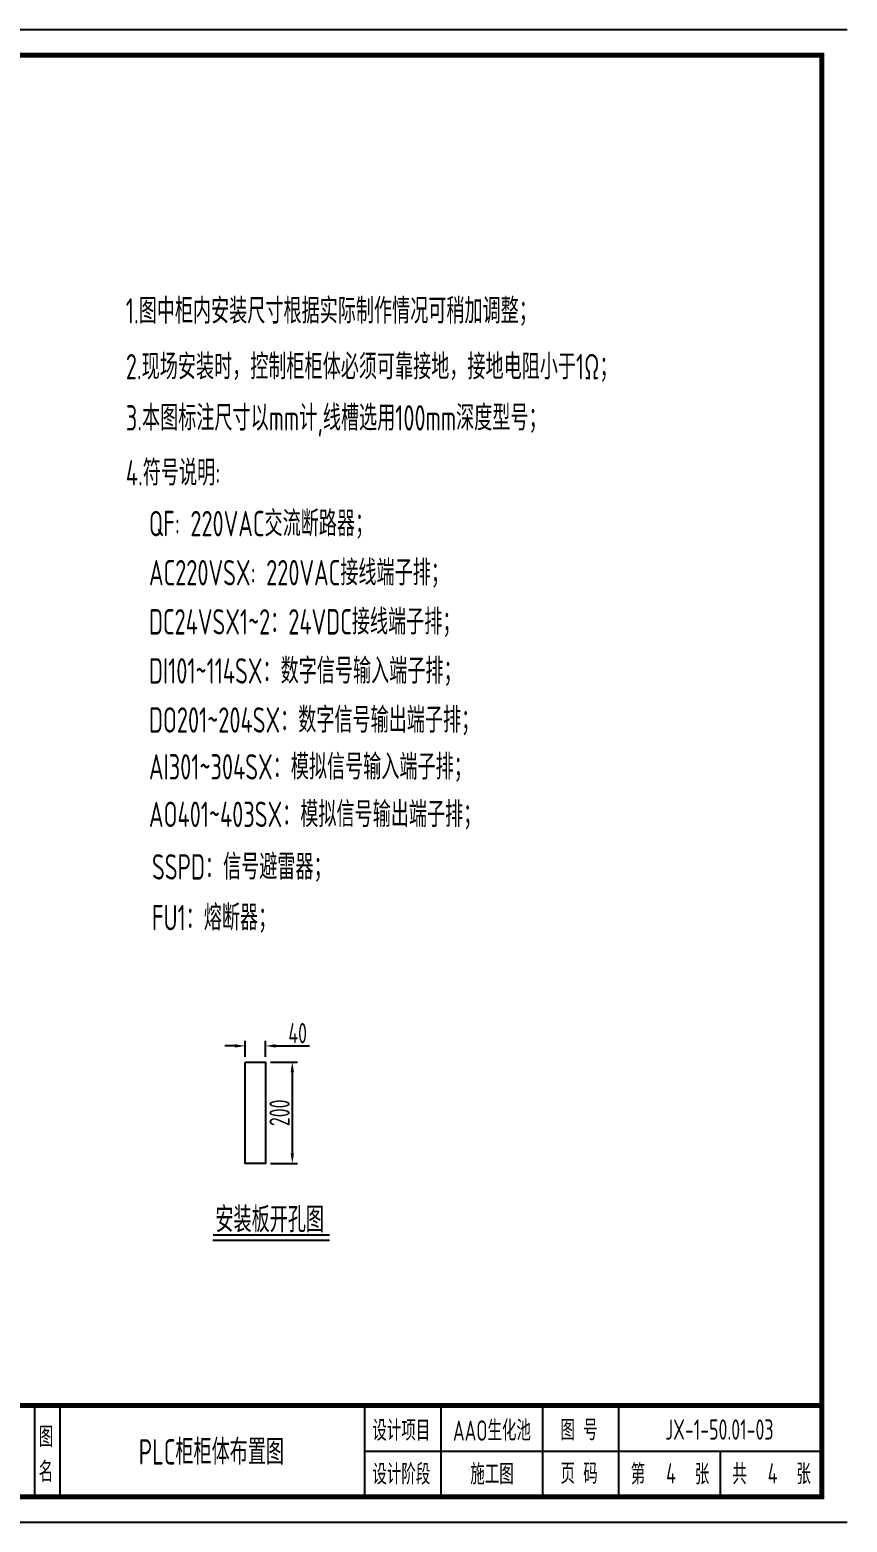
# Model space of a CAD drawing. Header units: millimetres. Extents: x 30557 to 235556, y -116603 to -73383.
# Drawn here: x 53896 to 55505, y -76323 to -73383 of the extents above; entities that cross this region are included whole.
import ezdxf
from ezdxf.enums import TextEntityAlignment as Align

# ---------------------------------------------------------------- set-up
doc = ezdxf.new("R2010")
doc.units = ezdxf.units.MM
doc.layers.add('1', color=3, linetype='Continuous')
doc.layers.add('文本层', color=2, linetype='Continuous')
doc.layers.add('_Drawing', color=7, linetype='Continuous', lineweight=25)
doc.styles.add('supcon', font='sceie.shx', dxfattribs={"width": 0.75, "height": 40, "bigfont": 'sceic.shx'})
doc.dimstyles.new('supcon', dxfattribs={"dimtxt": 20, "dimasz": 20, "dimexe": 10, "dimexo": 10, "dimgap": 5, "dimtad": 1, "dimtoh": 1, "dimdec": 0, "dimzin": 0, "dimdsep": 46, "dimtxsty": 'supcon', "dimcen": 0.09, "dimclrd": 2, "dimclre": 2, "dimclrt": 2, "dimadec": 0, "dimazin": 0, "dimtfac": 1, "dimtdec": 0, "dimtofl": 0, "dimtmove": 0, "dimatfit": 3, "dimfxl": 1, "dimtolj": 1, "dimtzin": 0, "dimarcsym": 0})

# ---------------------------------------------------------------- blocks, each defined once
blk = doc.blocks.new('*D114')
at = {"color": 2, "lineweight": -2}
for p, q in [((54369.9, -75416.5), (54422.5, -75416.5)), ((54412.5, -75436.5), (54412.5, -75596.5)), ((54369.9, -75616.5), (54422.5, -75616.5))]:
    blk.add_line(p, q, dxfattribs=at)
at = {"color": 2}
for points in [[(54415.8, -75436.5), (54409.2, -75436.5), (54412.5, -75416.5)], [(54409.2, -75596.5), (54415.8, -75596.5), (54412.5, -75616.5)]]:
    blk.add_solid(points, dxfattribs=at)
at = {"layer": 'DEFPOINTS', "color": 0}
for p in [(54359.9, -75416.5), (54359.9, -75616.5), (54412.5, -75616.5)]:
    blk.add_point(p, dxfattribs=at)
at = {"color": 2, "insert": (54387.5, -75516.5), "char_height": 40, "attachment_point": 5, "rotation": 90, "style": 'supcon'}
blk.add_mtext('\\A1;200', dxfattribs=at)
blk = doc.blocks.new('*D115')
at = {"color": 2, "lineweight": -2}
for p, q in [((54319.9, -75406.5), (54319.9, -75374.7)), ((54359.9, -75406.5), (54359.9, -75374.7)), ((54299.9, -75384.7), (54279.9, -75384.7)), ((54379.9, -75384.7), (54446.3, -75384.7))]:
    blk.add_line(p, q, dxfattribs=at)
at = {"color": 2}
for points in [[(54299.9, -75388), (54299.9, -75381.4), (54319.9, -75384.7)], [(54379.9, -75381.4), (54379.9, -75388), (54359.9, -75384.7)]]:
    blk.add_solid(points, dxfattribs=at)
at = {"layer": 'DEFPOINTS', "color": 0}
for p in [(54359.9, -75384.7), (54319.9, -75416.5), (54359.9, -75416.5)]:
    blk.add_point(p, dxfattribs=at)
at = {"color": 2, "insert": (54423.1, -75359.7), "char_height": 40, "attachment_point": 5, "style": 'supcon'}
blk.add_mtext('\\A1;40', dxfattribs=at)
blk = doc.blocks.new('supcon图框')
at = {"linetype": 'Continuous'}
for p, q in [((6145.7, 4361.7), (1987.7, 4361.7)), ((1987.7, 1421.7), (6145.7, 1421.7))]:
    blk.add_line(p, q, dxfattribs=at)
for p, q in [((4545.7, 1651.7), (4545.7, 1471.7)), ((4595.7, 1651.7), (4595.7, 1471.7)), ((5195.7, 1651.7), (5195.7, 1471.7)), ((5345.7, 1651.7), (5345.7, 1471.7)), ((5545.7, 1651.7), (5545.7, 1471.7)), ((5695.7, 1651.7), (5695.7, 1471.7)), ((5195.7, 1561.7), (6095.7, 1561.7)), ((5895.7, 1561.7), (5895.7, 1471.7))]:
    blk.add_line(p, q)
at = {"linetype": 'Continuous', "const_width": 10}
blk.add_lwpolyline([(2195.7, 4311.7), (6095.7, 4311.7), (6095.7, 1471.7), (2195.7, 1471.7)], close=True, dxfattribs=at)
blk.add_lwpolyline([(2195.7, 1651.7), (6095.7, 1651.7)], dxfattribs=at)
at = {"style": 'supcon', "width": 0.75}
for s, p in [('设计项目', (5268, 1604.2)), ('图 号', (5618, 1604.2)), ('图', (4568.2, 1590.7)), ('名', (4568.2, 1522.9)), ('设计阶段', (5268, 1518.1)), ('施工图', (5446.5, 1518.1)), ('页 码', (5618, 1518.1)), ('第      张', (5797, 1518.1)), ('共      张', (5997, 1518.1))]:
    blk.add_text(s, height=40, dxfattribs=at).set_placement(p, align=Align.MIDDLE)

msp = doc.modelspace()

# ---------------------------------------------------------------- linework, layer by layer
msp.add_line((54256.3, -75767.5), (54485.8, -75767.5))
msp.add_lwpolyline([(54319.9, -75416.5), (54359.9, -75416.5), (54359.9, -75616.5), (54319.9, -75616.5)], close=True)
at = {"const_width": 4}
msp.add_lwpolyline([(54256.3, -75757.5), (54485.9, -75757.5)], dxfattribs=at)

# ---------------------------------------------------------------- block references
msp.add_blockref('supcon图框', (49359.2, -77744.7))

# ---------------------------------------------------------------- texts
at = {"color": 3, "style": 'supcon', "width": 0.75}
msp.add_text('AAO生化池', height=40, dxfattribs=at).set_placement((54805.6, -76140.5), align=Align.MIDDLE)
at = {"layer": '1', "color": 7, "style": 'supcon', "width": 0.75}
msp.add_text('安装板开孔图', height=50, dxfattribs=at).set_placement((54261.2, -75751.8))
at = {"layer": '_Drawing', "color": 3, "style": 'supcon', "width": 0.75}
for s, height, p in [('JX-1-50.01-03', 40, (55253.4, -76140.5)), ('PLC柜柜体布置图', 50, (54253.2, -76181.9)), ('4', 40, (55158.1, -76226.6)), ('4', 40, (55358.1, -76226.6))]:
    msp.add_text(s, height=height, dxfattribs=at).set_placement(p, align=Align.MIDDLE)
at = {"layer": '文本层', "color": 7, "style": 'supcon', "width": 0.75}
for s, p in [('1.图中柜内安装尺寸根据实际制作情况可稍加调整；', (54084.8, -73961.6)), ('2.现场安装时，控制柜柜体必须可靠接地，接地电阻小于1Ω；', (54084.8, -74071.6)), ('3.本图标注尺寸以mm计,线槽选用100mm深度型号；', (54084.8, -74172.4)), ('4.符号说明:', (54084.8, -74280.7)), ('QF: 220VAC交流断路器；', (54130.3, -74380.7)), ('AC220VSX: 220VAC接线端子排；', (54130.3, -74477.4)), ('DC24VSX1~2：24VDC接线端子排；', (54130.3, -74574.2)), ('SSPD：信号避雷器；', (54136.2, -75057)), ('FU1：熔断器；', (54136.2, -75157))]:
    msp.add_text(s, height=50, dxfattribs=at).set_placement(p)
at = {"layer": '文本层', "color": 0, "style": 'supcon', "width": 0.75}
for s, p in [('DI101~114SX：数字信号输入端子排；', (54130.3, -74670.9)), ('DO201~204SX：数字信号输出端子排；', (54130.3, -74767.6)), ('AI301~304SX：模拟信号输入端子排；', (54130.3, -74859.9)), ('AO401~403SX：模拟信号输出端子排；', (54130.3, -74953.5))]:
    msp.add_text(s, height=50, dxfattribs=at).set_placement(p)

# ---------------------------------------------------------------- dimensions: what is measured, and where the dimension line sits
dim = msp.add_linear_dim(base=(54359.9, -75384.7), p1=(54319.9, -75416.5), p2=(54359.9, -75416.5), dimstyle='supcon')
dim.commit()
dim.dimension.update_dxf_attribs({"geometry": '*D115', "text_midpoint": (54423.1, -75359.7)})
dim = msp.add_linear_dim(base=(54412.5, -75616.5), p1=(54359.9, -75416.5), p2=(54359.9, -75616.5), angle=90, dimstyle='supcon')
dim.commit()
dim.dimension.update_dxf_attribs({"geometry": '*D114', "text_midpoint": (54387.5, -75516.5)})

doc.saveas('drawing.dxf')
